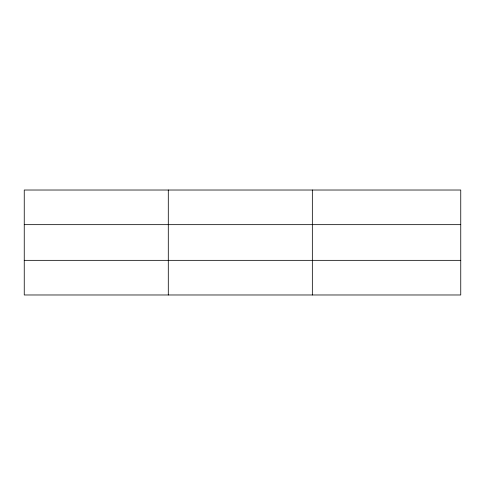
<?xml version="1.0" encoding="UTF-8"?>
<svg xmlns="http://www.w3.org/2000/svg" width="485" height="485" viewBox="0 0 485 485"><rect width="100%" height="100%" fill="white"/><g stroke="black" fill="none" stroke-linecap="round" stroke-linejoin="round"><path stroke-width="0.73" d="M168.295 294.977L168.295 190.023M312.34 294.977L312.34 190.023M460.75 224.658L460.75 190.023L24.25 190.023L24.25 294.977L460.75 294.977L460.75 224.658L24.25 224.658M24.25 260.342L460.75 260.342"/></g></svg>
